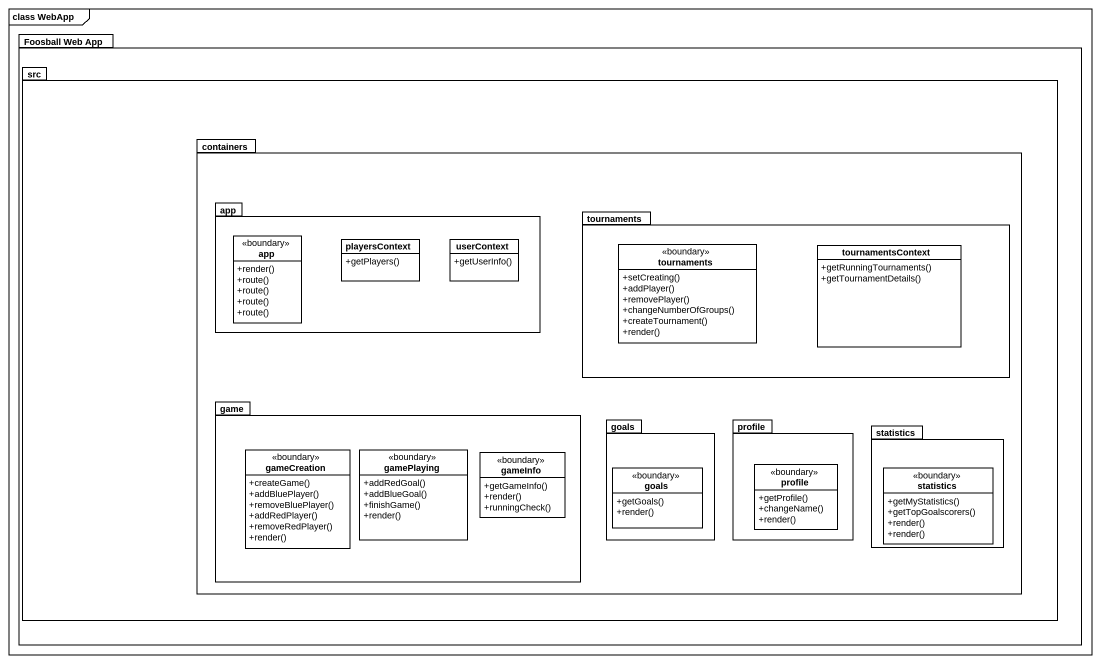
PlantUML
@startuml
mainframe class WebApp
hide circle
hide empty members
skinparam classAttributeIconSize 0
package "Foosball Web App" as Foosball_Web_App {
  package src {
    package containers {
      package app {
        class "app" as app_2 <<boundary>> {
          +render()
          +route()
          +route()
          +route()
          +route()
        }
        class playersContext {
          +getPlayers()
        }
        class userContext {
          +getUserInfo()
        }
      }
      package tournaments {
        class "tournaments" as tournaments_2 <<boundary>> {
          +setCreating()
          +addPlayer()
          +removePlayer()
          +changeNumberOfGroups()
          +createTournament()
          +render()
        }
        class tournamentsContext {
          +getRunningTournaments()
          +getTournamentDetails()
        }
      }
      package game {
        class gameCreation <<boundary>> {
          +createGame()
          +addBluePlayer()
          +removeBluePlayer()
          +addRedPlayer()
          +removeRedPlayer()
          +render()
        }
        class gamePlaying <<boundary>> {
          +addRedGoal()
          +addBlueGoal()
          +finishGame()
          +render()
        }
        class gameInfo <<boundary>> {
          +getGameInfo()
          +render()
          +runningCheck()
        }
      }
      package goals {
        class "goals" as goals_2 <<boundary>> {
          +getGoals()
          +render()
        }
      }
      package profile {
        class "profile" as profile_2 <<boundary>> {
          +getProfile()
          +changeName()
          +render()
        }
      }
      package statistics {
        class "statistics" as statistics_2 <<boundary>> {
          +getMyStatistics()
          +getTopGoalscorers()
          +render()
          +render()
        }
      }
    }
  }
}
@enduml
